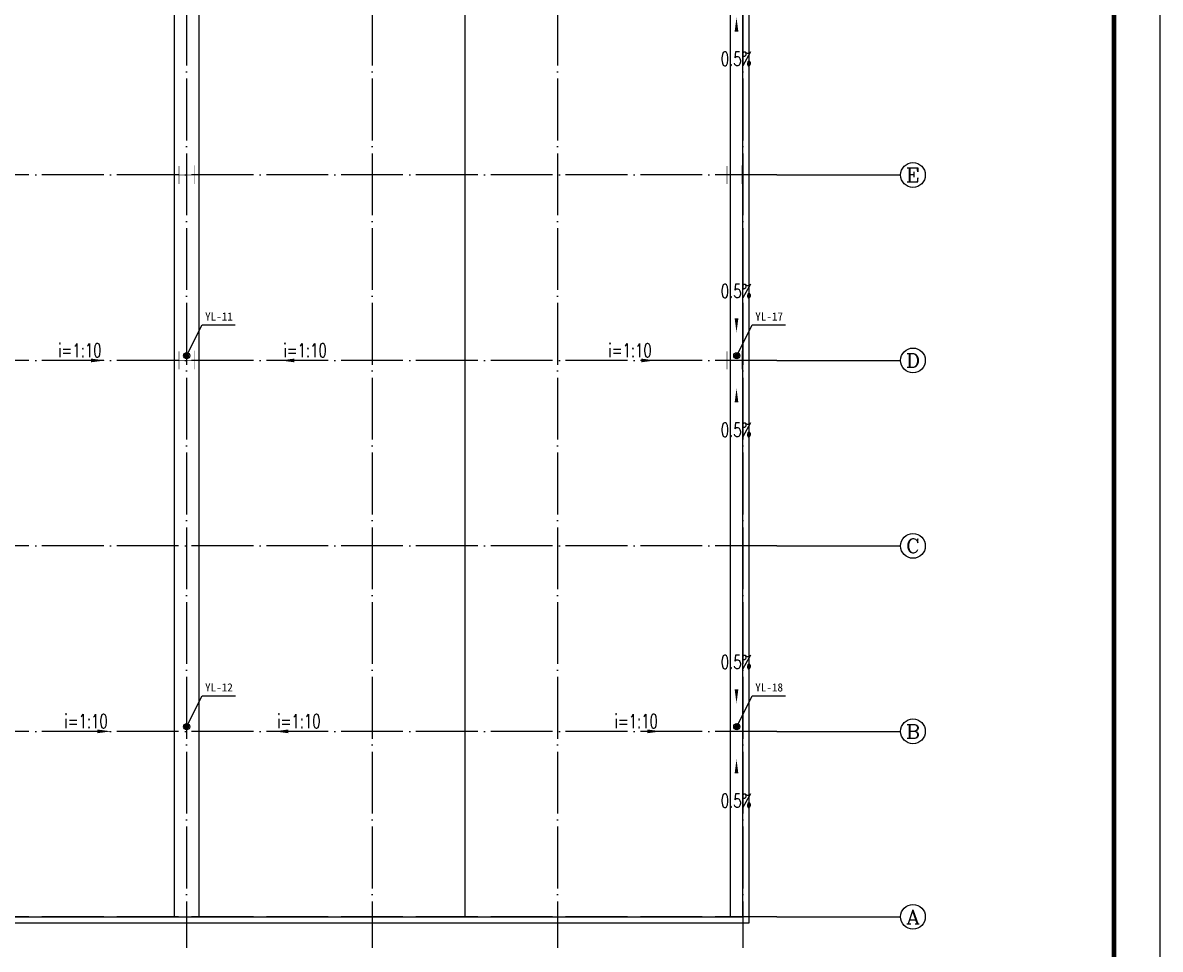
# Model space of a CAD drawing. Extents: x 12300 to 361047, y -1498650 to 1244242.
# Drawn here: x 324245 to 361047, y -4904 to 25071 of the extents above; entities that cross this region are included whole.
import ezdxf
from ezdxf.enums import TextEntityAlignment as Align

# ---------------------------------------------------------------- set-up
doc = ezdxf.new("R2010")
doc.units = 0
doc.header["$LTSCALE"] = 1000
doc.header["$MEASUREMENT"] = 0
doc.linetypes.add('DOTE', pattern=[2.42, 2, -0.2, 0.02, -0.2])
doc.layers.get('0').update_dxf_attribs({"color": 8, "linetype": 'CONTINUOUS'})
for name, color, linetype in [('AXIS', 8, 'CONTINUOUS'), ('AXIS_TEXT', 8, 'CONTINUOUS'), ('DIM_SYMB', 8, 'CONTINUOUS'), ('DIM_雨水', 4, 'CONTINUOUS'), ('DOTE', 250, 'CONTINUOUS'), ('EQUIP_雨水', 7, 'CONTINUOUS'), ('RAIL', 8, 'CONTINUOUS'), ('TWT_TITLE', 7, 'CONTINUOUS'), ('VPIPE-雨水', 4, 'TG_Y')]:
    doc.layers.add(name, color=color, linetype=linetype)
doc.styles.add('_TCH_AXIS', font='COMPLEX', dxfattribs={"bigfont": 'GBCBIG'})
doc.styles.add('_TCH_DIM', font='SIMPLEX', dxfattribs={"bigfont": 'GBCBIG'})
doc.styles.add('_TWT_SERIAL', font='', dxfattribs={"height": 3.5})
doc.styles.add('COMPLEX', font='COMPLEX')
doc.styles.add('TG_LINETYPE', font='', dxfattribs={"height": 1.5})
doc.styles.get('_TWT_SERIAL').set_extended_font_data('SimSun')
doc.styles.get('TG_LINETYPE').set_extended_font_data('SimSun')
doc.linetypes.add('TG_Y', pattern='A,2,-0.3,["Y",TG_LINETYPE,S=0.1,R=0,X=-0.2,Y=-0.075],0', length=2.3)

# ---------------------------------------------------------------- blocks, each defined once
blk = doc.blocks.new('_AXISO')
blk.add_circle((0, 0), 0.5)
at = {"layer": 'AXIS_TEXT', "style": 'COMPLEX', "width": 1.041667}
blk.add_attdef('A', text='', height=0.56, dxfattribs=at).set_placement((-0.25, -0.28), (0.25, -0.28), align=Align.FIT)
blk = doc.blocks.new('WF-CF')
at = {"ltscale": 10, "const_width": 20}
for points in [[(631328, 15288), (631328, 15873)], [(631815, 15306), (631815, 15891)], [(631815, 15306), (631815, 15891)], [(631815, 15306), (631815, 15891)], [(631815, 15304), (631815, 15889)], [(631815, 15288), (631815, 15873)], [(631815, 15288), (631815, 15873)], [(649056, 15288), (649056, 15873)], [(649544, 15306), (649544, 15891)], [(649544, 15306), (649544, 15891)], [(649544, 15306), (649544, 15891)], [(649544, 15304), (649544, 15889)], [(649544, 15288), (649544, 15873)], [(649544, 15288), (649544, 15873)], [(631328, 15580), (631815, 15580)], [(649056, 15580), (649544, 15580)], [(631328, 9288), (631328, 9873)], [(631328, 9580), (631815, 9580)], [(631815, 9306), (631815, 9891)], [(631815, 9306), (631815, 9891)], [(631815, 9306), (631815, 9891)], [(631815, 9304), (631815, 9889)], [(631815, 9288), (631815, 9873)], [(631815, 9288), (631815, 9873)], [(649056, 9288), (649056, 9873)], [(649056, 9580), (649544, 9580)], [(649544, 9306), (649544, 9891)], [(649544, 9306), (649544, 9891)], [(649544, 9306), (649544, 9891)], [(649544, 9304), (649544, 9889)], [(649544, 9288), (649544, 9873)], [(649544, 9288), (649544, 9873)]]:
    blk.add_lwpolyline(points, dxfattribs=at)
at = {"layer": 'AXIS'}
for p, q in [((650671, 15580), (654671, 15580)), ((650671, 9580), (654671, 9580)), ((650671, 3580), (654671, 3580)), ((650671, -2420), (654671, -2420)), ((650671, -8420), (654671, -8420))]:
    blk.add_line(p, q, dxfattribs=at)
at = {"layer": 'DIM_SYMB'}
for points in [[(649362, 19665, 0, 0, 0), (649362, 20672, 0, 120, 0), (649362, 20222, 0, 0, 0)], [(649362, 11496, 0, 0, 0), (649362, 10489, 0, 120, 0), (649362, 10939, 0, 0, 0)], [(627323, 9580, 0, 0, 0), (628932, 9580, 0, 120, 0), (628482, 9580, 0, 0, 0)], [(636219, 9580, 0, 0, 0), (634610, 9580, 0, 120, 0), (635060, 9580, 0, 0, 0)], [(645123, 9580, 0, 0, 0), (646732, 9580, 0, 120, 0), (646282, 9580, 0, 0, 0)], [(649362, 7665, 0, 0, 0), (649362, 8672, 0, 120, 0), (649362, 8222, 0, 0, 0)], [(649362, -504, 0, 0, 0), (649362, -1511, 0, 120, 0), (649362, -1061, 0, 0, 0)], [(627523, -2420, 0, 0, 0), (629132, -2420, 0, 120, 0), (628682, -2420, 0, 0, 0)], [(636019, -2420, 0, 0, 0), (634410, -2420, 0, 120, 0), (634860, -2420, 0, 0, 0)], [(645323, -2420, 0, 0, 0), (646932, -2420, 0, 120, 0), (646482, -2420, 0, 0, 0)], [(649362, -4335, 0, 0, 0), (649362, -3328, 0, 120, 0), (649362, -3778, 0, 0, 0)]]:
    blk.add_lwpolyline(points, format="xyseb", dxfattribs=at)
at = {"layer": 'DOTE', "linetype": 'DOTE'}
for p, q in [((631571, 64680), (631571, -9420)), ((637571, 64680), (637571, -9420)), ((643571, 64680), (643571, -9420)), ((649571, 64680), (649571, -9420)), ((650671, 15580), (611921, 15580)), ((650671, 9580), (611921, 9580)), ((650671, 3580), (611921, 3580)), ((650671, -2420), (611921, -2420)), ((650671, -8420), (611921, -8420))]:
    blk.add_line(p, q, dxfattribs=at)
at = {"layer": 'RAIL', "ltscale": 0.5}
for p, q in [((631171, 63580), (631171, -8420)), ((631971, 63580), (631971, -8420)), ((640571, 63580), (640571, -8420)), ((649171, -8420), (649171, 63580)), ((649571, -8420), (649571, 63580)), ((613971, -8420), (649571, -8420)), ((614371, -8420), (631171, -8420)), ((631971, -8420), (649171, -8420))]:
    blk.add_line(p, q, dxfattribs=at)
blk.add_lwpolyline([(613771, -8620), (649771, -8620), (649771, 63780), (613771, 63780)], close=True, dxfattribs=at)
at = {"layer": 'AXIS'}
ref = blk.add_blockref('_AXISO', (655071, 15580), dxfattribs=dict(at, xscale=800, yscale=800, zscale=800))
ref.add_attrib('A', 'E', dxfattribs={"layer": 'AXIS_TEXT', "height": 453, "style": '_TCH_AXIS', "width": 1.3125}).set_placement((654845, 15354), (655298, 15354), align=Align.FIT)
ref = blk.add_blockref('_AXISO', (655071, 9580), dxfattribs=dict(at, xscale=800, yscale=800, zscale=800))
ref.add_attrib('A', 'D', dxfattribs={"layer": 'AXIS_TEXT', "height": 453, "style": '_TCH_AXIS', "width": 1.235294}).set_placement((654845, 9354), (655298, 9354), align=Align.FIT)
ref = blk.add_blockref('_AXISO', (655071, 3580), dxfattribs=dict(at, xscale=800, yscale=800, zscale=800))
ref.add_attrib('A', 'C', dxfattribs={"layer": 'AXIS_TEXT', "height": 453, "style": '_TCH_AXIS', "width": 1.4}).set_placement((654845, 3354), (655298, 3354), align=Align.FIT)
ref = blk.add_blockref('_AXISO', (655071, -2420), dxfattribs=dict(at, xscale=800, yscale=800, zscale=800))
ref.add_attrib('A', 'B', dxfattribs={"layer": 'AXIS_TEXT', "height": 453, "style": '_TCH_AXIS', "width": 1.235294}).set_placement((654845, -2646), (655298, -2646), align=Align.FIT)
ref = blk.add_blockref('_AXISO', (655071, -8420), dxfattribs=dict(at, xscale=800, yscale=800, zscale=800))
ref.add_attrib('A', 'A', dxfattribs={"layer": 'AXIS_TEXT', "height": 453, "style": '_TCH_AXIS', "width": 1.166667}).set_placement((654845, -8646), (655298, -8646), align=Align.FIT)
at = {"layer": 'DIM_SYMB', "style": '_TCH_DIM', "width": 0.705882}
for s, p in [('0.5%', (648852, 19114)), ('0.5%', (648852, 11601)), ('i=1:10', (627415, 9685)), ('i=1:10', (645215, 9685)), ('0.5%', (648852, 7114)), ('0.5%', (648852, -399)), ('i=1:10', (627615, -2315)), ('i=1:10', (645415, -2315)), ('0.5%', (648852, -4886))]:
    blk.add_text(s, height=446.2, dxfattribs=at).set_placement(p)
for p in [(634702, 9685), (634502, -2315)]:
    blk.add_text('i=1:10', height=446.2, rotation=360, dxfattribs=at).set_placement(p)
blk = doc.blocks.new('$TwtSys$00000522')
at = {"color": 6}
for p, q in [((-0.1, 0.49), (-0.1, -0.49)), ((0.1, 0.49), (0.1, -0.49))]:
    blk.add_line(p, q, dxfattribs=at)
for radius in [0.5, 0.3]:
    blk.add_circle((0, 0), radius, dxfattribs=at)

msp = doc.modelspace()

# ---------------------------------------------------------------- linework, layer by layer
at = {"layer": 'DIM_雨水'}
for p, q in [((329546.8, 14296.1), (330046.8, 15296.1)), ((330046.8, 15296.1), (331112.6, 15296.1)), ((347346.8, 14296.1), (347846.8, 15296.1)), ((347846.8, 15296.1), (348927.5, 15296.1)), ((329546.8, 2296.1), (330046.8, 3296.1)), ((330046.8, 3296.1), (331126.2, 3296.1)), ((347346.8, 2296.1), (347846.8, 3296.1)), ((347846.8, 3296.1), (348927.5, 3296.1))]:
    msp.add_line(p, q, dxfattribs=at)
at = {"layer": 'TWT_TITLE', "color": 3}
msp.add_lwpolyline([(298046.8, -30653.9), (361046.8, -30653.9), (361046.8, 80796.1), (298046.8, 80796.1)], close=True, dxfattribs=at)
at = {"layer": 'TWT_TITLE', "color": 3, "const_width": 150}
msp.add_lwpolyline([(299546.8, -29153.9), (359546.8, -29153.9), (359546.8, 77046.1), (299546.8, 77046.1)], close=True, dxfattribs=at)
at = {"layer": 'TWT_TITLE', "color": 3, "const_width": 120}
msp.add_lwpolyline([(359546.8, -29153.9), (359546.8, 77046.1)], dxfattribs=at)
at = {"layer": 'VPIPE-雨水'}
for centre in [(329546.8, 14296.1), (347346.8, 14296.1), (329546.8, 2296.1), (347346.8, 2296.1)]:
    msp.add_circle(centre, 50, dxfattribs=at)

# ---------------------------------------------------------------- block references
msp.add_blockref('WF-CF', (-302024.5, 4565.7))
at = {"layer": 'EQUIP_雨水', "xscale": 200, "yscale": 200, "zscale": 200, "rotation": 1.760377568731759e-10}
for p in [(329546.8, 14296.1), (347346.8, 14296.1), (329546.8, 2296.1), (347346.8, 2296.1)]:
    msp.add_blockref('$TwtSys$00000522', p, dxfattribs=at)

# ---------------------------------------------------------------- texts
at = {"layer": 'DIM_雨水', "color": 7, "style": '_TWT_SERIAL'}
for s, p in [('YL-11', (330144.7, 15436.1)), ('YL-17', (347943.4, 15436.1)), ('YL-12', (330143.5, 3436.1)), ('YL-18', (347943.4, 3436.1))]:
    msp.add_text(s, height=264.35, dxfattribs=at).set_placement(p)

doc.saveas('drawing.dxf')
